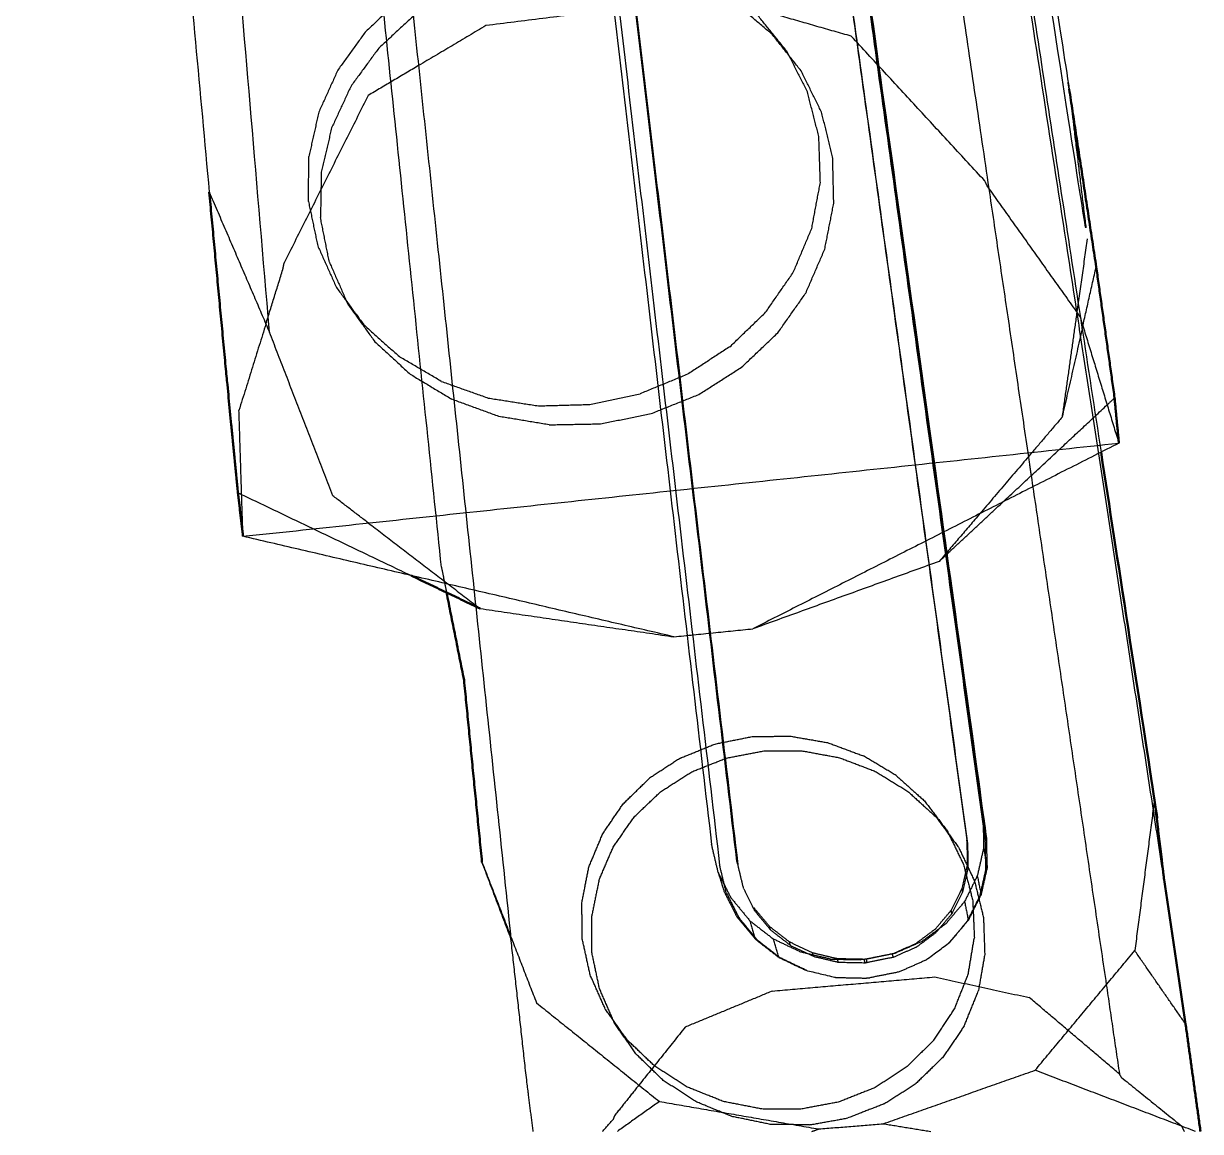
# Model space of a CAD drawing. Header units: centimetres. Extents: x 0 to 39.7, y 0 to 97.2.
# Drawn here: x 35.114 to 37.866, y 90.072 to 92.661 of the extents above; entities that cross this region are included whole.
import ezdxf

# ---------------------------------------------------------------- set-up
doc = ezdxf.new("R2010")
doc.units = ezdxf.units.CM
doc.layers.add('Make2D$Oculto$Curvas', color=7, linetype='Continuous', true_color=0x8c8c8c)
doc.layers.add('Make2D$Visible$Curvas', color=7, linetype='Continuous')
doc.layers.add('Make2D$Visible$CurvasDeSiluetaDeEscena', color=7, linetype='Continuous', lineweight=50)

msp = doc.modelspace()

# ---------------------------------------------------------------- linework, layer by layer
at = {"layer": 'Make2D$Oculto$Curvas', "color": 7, "lineweight": -3}
for points, weights, knots in [([(37.5773, 91.9877), (37.0868, 95.1818), (36.773, 97.2252)], [47.0069163384, 53.1911286048, 58.0792206566], [2.2594533, 2.2594533, 3, 3.2555604, 3.2555604]), ([(37.5593, 92.508), (37.6013, 92.1583), (37.4455, 93.1608)], [33.7382907436, 35.3971564159, 36.7464813436], [15.000084, 15.000084, 16, 16.263549, 16.263549]), ([(36.3058, 90.0719), (36.2905, 90.1928), (36.2537, 90.5229)], [45.2972177854, 45.4611804481, 45.9634915248], [0.513841, 0.513841, 1, 2, 2])]:
    msp.add_rational_spline(points, weights, degree=1, knots=knots, dxfattribs=at)
for points, weights in [([(35.686, 91.9766), (35.3873, 95.5035)], [36.5658134104, 41.9488862688]), ([(35.8339, 94.4857), (36.2537, 90.5229)], [53.2869715247, 45.9634915248]), ([(37.2943, 93.8674), (37.6338, 91.6596)], [48.511687907, 44.6591722325]), ([(36.0913, 91.3906), (35.8547, 93.6626)], [45.629082593, 49.664256528]), ([(36.9883, 93.4486), (36.9987, 93.3891), (37.3663, 90.7564), (37.3578, 90.8013)], [51.5018490554, 51.8687831501, 47.1115133895, 46.7445792948]), ([(36.9883, 93.4486), (37.3578, 90.8013)], [51.5018490554, 46.7445792948]), ([(36.9961, 93.3821), (37.3631, 90.7515)], [51.9110158643, 47.1544630984]), ([(36.4151, 93.3705), (36.723, 90.7424)], [51.984630229, 47.2273604684]), ([(36.9574, 93.3797), (37.3198, 90.7533)], [51.9109242328, 47.1617087577]), ([(36.9594, 93.3688), (37.3215, 90.7451)], [51.9788828276, 47.2296685898]), ([(36.4346, 93.3063), (36.7418, 90.6944)], [52.3875078851, 47.6309551191]), ([(36.782, 90.7038), (36.4712, 93.314)], [47.5740250315, 52.3232405066]), ([(36.4738, 93.3033), (36.7844, 90.6958)], [52.3911991014, 47.6419848636]), ([(37.2465, 93.1208), (37.3713, 92.2755)], [50.4871133654, 48.9173792256]), ([(35.9938, 92.7176), (35.9128, 92.6411)], [35.4137918669, 35.3781542953]), ([(36.8643, 92.6366), (36.7793, 92.7078)], [34.6826799856, 34.8291444925]), ([(36.0266, 92.6798), (35.9447, 92.6038)], [35.3424520807, 35.3081462622]), ([(36.8982, 92.5974), (36.8297, 92.682)], [34.6116167458, 34.7619012326]), ([(35.9128, 92.6411), (35.8488, 92.5523)], [35.3781542953, 35.3146911876]), ([(36.9322, 92.551), (36.8643, 92.6366)], [34.5323391376, 34.6826799856]), ([(35.9447, 92.6038), (35.8798, 92.5153)], [35.3081462622, 35.2459330437]), ([(36.8982, 92.5974), (36.947, 92.5013)], [34.6116167458, 34.4629562827]), ([(35.8488, 92.5523), (35.8044, 92.4543)], [35.3146911876, 35.2258398125]), ([(36.9802, 92.4541), (36.9322, 92.551)], [34.3838985574, 34.5323391376]), ([(35.8798, 92.5153), (35.8344, 92.4174)], [35.2459330437, 35.1581845631]), ([(36.9738, 92.3974), (36.947, 92.5013)], [34.3216410989, 34.4629562827]), ([(35.8044, 92.4543), (35.7812, 92.3508)], [35.2258398125, 35.1150170925]), ([(37.0061, 92.3496), (36.9802, 92.4541)], [34.243062246, 34.3838985574]), ([(35.8344, 92.4174), (35.8102, 92.3137)], [35.1581845631, 35.0482940458]), ([(36.9773, 92.2898), (36.9738, 92.3974)], [34.1931056044, 34.3216410989]), ([(35.7803, 92.2454), (35.7812, 92.3508)], [34.9864756858, 35.1150170925]), ([(37.0087, 92.2414), (37.0061, 92.3496)], [34.1152410609, 34.243062246]), ([(35.8102, 92.3137), (35.8084, 92.2079)], [35.0482940458, 34.920475841]), ([(36.9572, 92.1825), (36.9773, 92.2898)], [34.0822799042, 34.1931056044]), ([(35.5483, 92.2673), (35.6891, 91.9401)], [34.8625626677, 36.5172823907]), ([(37.3713, 92.2755), (37.4638, 91.6489)], [48.9173792256, 47.8152192208]), ([(35.7803, 92.2454), (35.8019, 92.142)], [34.9864756858, 34.8451634823]), ([(36.9876, 92.134), (37.0087, 92.2414)], [34.0053476116, 34.1152410609]), ([(35.8292, 92.1039), (35.8084, 92.2079)], [34.7796365493, 34.920475841]), ([(36.9141, 92.0801), (36.9572, 92.1825)], [33.9934285774, 34.0822799042]), ([(37.6013, 92.1583), (37.5773, 91.9877)], [35.3971564159, 35.2124647896]), ([(35.8019, 92.142), (35.8456, 92.0447)], [34.8451634823, 34.6965029709]), ([(36.9433, 92.0315), (36.9876, 92.134)], [33.9176079752, 34.0053476116]), ([(35.8292, 92.1039), (35.8721, 92.0058)], [34.7796365493, 34.6311930371]), ([(37.5895, 91.9477), (37.6224, 92.0927)], [33.9042182707, 33.2068913205]), ([(36.8494, 91.9866), (36.9141, 92.0801)], [33.9299595092, 33.9934285774]), ([(35.8456, 92.0447), (35.91, 91.9571)], [34.6965029709, 34.5462155521]), ([(35.8721, 92.0058), (35.9358, 91.9174)], [34.6311930371, 34.4808551211]), ([(36.8776, 91.9383), (36.9433, 92.0315)], [33.8553858643, 33.9176079752]), ([(36.7658, 91.906), (36.8494, 91.9866)], [33.8943249178, 33.9299595092]), ([(37.5771, 91.9866), (37.5426, 91.7413)], [35.211278991, 34.9491608236]), ([(37.7812, 90.6602), (37.5776, 91.986)], [44.8402545274, 47.0040021545]), ([(35.6891, 91.9401), (35.686, 91.9765)], [36.5172823907, 36.5656738427]), ([(35.91, 91.9571), (35.9928, 91.8829)], [34.5462155521, 34.4000716332]), ([(35.837, 91.5579), (35.6891, 91.9401)], [35.9332651767, 36.5172823907]), ([(36.7931, 91.8581), (36.8776, 91.9383)], [33.8210800458, 33.8553858643]), ([(37.5895, 91.9477), (37.5426, 91.7413)], [33.9042182707, 34.9491608236]), ([(35.9358, 91.9174), (36.018, 91.8421)], [34.4808551211, 34.3343906143]), ([(36.7658, 91.906), (36.6665, 91.8416)], [33.8943249178, 33.8878861833]), ([(36.0909, 91.825), (35.9928, 91.8829)], [34.2636888898, 34.4000716332]), ([(36.018, 91.8421), (36.1159, 91.7831)], [34.3343906143, 34.1974294022]), ([(36.6665, 91.8416), (36.5557, 91.796)], [33.8878861833, 33.9108887528]), ([(36.693, 91.7944), (36.7931, 91.8581)], [33.8160134464, 33.8210800458]), ([(36.0909, 91.825), (36.2008, 91.7861)], [34.2636888898, 34.1423065889]), ([(36.2008, 91.7861), (36.318, 91.7678)], [34.1423065889, 34.0405903894]), ([(36.4379, 91.7711), (36.5557, 91.796)], [33.9624487737, 33.9108887528]), ([(36.5815, 91.7497), (36.693, 91.7944)], [33.8403690733, 33.8160134464]), ([(37.6654, 91.7863), (37.648, 91.7701)], [32.7875378044, 32.8666851952]), ([(36.2256, 91.743), (36.1159, 91.7831)], [34.0752467556, 34.1974294022]), ([(36.318, 91.7678), (36.4379, 91.7711)], [34.0405903894, 33.9624487737]), ([(37.5361, 91.6659), (37.648, 91.7701)], [33.3839329953, 32.8666851952]), ([(36.3429, 91.7236), (36.2256, 91.743)], [33.9725263111, 34.0752467556]), ([(36.4632, 91.7258), (36.5815, 91.7497)], [33.8932185151, 33.8403690733]), ([(37.5426, 91.7413), (37.4725, 91.6591)], [34.9491608236, 34.9021711074]), ([(36.3429, 91.7236), (36.4632, 91.7258)], [33.9725263111, 33.8932185151]), ([(37.4638, 91.6489), (37.4703, 91.6046)], [47.8151526079, 47.7391847398]), ([(37.4703, 91.6046), (37.646, 90.4147)], [47.7391847398, 45.7834351655]), ([(35.6154, 91.5648), (35.624, 91.5607)], [33.9011275167, 33.9227582034]), ([(35.624, 91.5607), (36.0202, 91.3713)], [33.9227582034, 34.9380740642]), ([(35.9204, 91.494), (35.837, 91.5579)], [35.7951625313, 35.9332651767]), ([(37.2552, 91.4043), (37.4046, 91.5434)], [34.7572343264, 34.0131208157]), ([(37.3504, 91.5159), (37.2552, 91.4043)], [34.8205900922, 34.7572343264]), ([(35.9204, 91.494), (36.1817, 91.2941)], [35.7951625313, 35.3697069208]), ([(36.0913, 91.3906), (36.1031, 91.3317)], [45.629082593, 45.528025426]), ([(36.7311, 90.9775), (36.8176, 90.9948)], [46.4098654308, 46.3583024297]), ([(36.8176, 90.9948), (36.9064, 90.9959)], [46.3583024297, 46.280160814]), ([(36.9064, 90.9959), (36.9944, 90.9807)], [46.280160814, 46.1784505268]), ([(36.6501, 90.9446), (36.7311, 90.9775)], [46.4328650202, 46.4098654308]), ([(36.758, 90.9447), (36.8448, 90.9613)], [46.3358033842, 46.2829539424]), ([(36.8448, 90.9613), (36.9339, 90.9616)], [46.2829539424, 46.2036461464]), ([(36.9339, 90.9616), (37.0219, 90.9455)], [46.2036461464, 46.1009227699]), ([(36.9944, 90.9807), (37.0782, 90.9496)], [46.1784505268, 46.0570652939]), ([(36.6501, 90.9446), (36.5777, 90.8975)], [46.4328650202, 46.4264262856]), ([(36.6766, 90.9125), (36.758, 90.9447)], [46.3601560791, 46.3358033842]), ([(37.0219, 90.9455), (37.1057, 90.9136)], [46.1009227699, 45.9787342111]), ([(37.1547, 90.9037), (37.0782, 90.9496)], [45.9206825022, 46.0570652939]), ([(36.6036, 90.8659), (36.6766, 90.9125)], [46.3550864994, 46.3601560791]), ([(37.1057, 90.9136), (37.1819, 90.8668)], [45.9787342111, 45.8417789112]), ([(36.5163, 90.8377), (36.5777, 90.8975)], [46.390788714, 46.4264262856]), ([(37.1547, 90.9037), (37.2208, 90.8445)], [45.9206825022, 45.7745356513]), ([(36.5416, 90.8066), (36.6036, 90.8659)], [46.3207806809, 46.3550864994]), ([(37.1819, 90.8668), (37.2477, 90.8069)], [45.8417789112, 45.6953144043]), ([(36.4684, 90.7676), (36.5163, 90.8377)], [46.3273256063, 46.390788714]), ([(37.2208, 90.8445), (37.2741, 90.7743)], [45.7745356513, 45.6242511645]), ([(36.493, 90.7367), (36.5416, 90.8066)], [46.2585674625, 46.3207806809]), ([(37.2477, 90.8069), (37.3005, 90.736)], [45.6953144043, 45.5449735564]), ([(37.3578, 90.8013), (37.3591, 90.7345)], [46.7445792948, 46.6431034349]), ([(36.4358, 90.6896), (36.4684, 90.7676)], [46.2384742312, 46.3273256063]), ([(37.2741, 90.7743), (37.3122, 90.6955)], [45.6242511645, 45.4755907014]), ([(36.7384, 90.6777), (36.723, 90.7424)], [47.1139806643, 47.2273604684]), ([(37.3198, 90.7533), (37.3209, 90.6945)], [47.1617087577, 47.0715835136]), ([(37.3215, 90.7451), (37.3198, 90.7533)], [47.2296685898, 47.1617087577]), ([(37.3215, 90.7451), (37.3225, 90.6863)], [47.2296685898, 47.1395433457]), ([(37.3631, 90.7515), (37.3663, 90.7564)], [47.1544630984, 47.1115133895]), ([(37.3643, 90.6859), (37.3631, 90.7515)], [47.0540633856, 47.1544630984]), ([(37.3676, 90.6901), (37.3663, 90.7564)], [47.0100375296, 47.1115133895]), ([(36.4595, 90.6588), (36.493, 90.7367)], [46.1708189819, 46.2585674625]), ([(37.3005, 90.736), (37.338, 90.6566)], [45.5449735564, 45.3965329761]), ([(37.3591, 90.7345), (37.3444, 90.6694)], [46.6431034349, 46.5586324608]), ([(37.3591, 90.7345), (37.3676, 90.6901)], [46.6431034349, 47.0100375296]), ([(36.2537, 90.5229), (36.186, 90.7016)], [45.9634915248, 44.51199122]), ([(36.4196, 90.6065), (36.4358, 90.6896)], [46.1276515113, 46.2384742312]), ([(36.7571, 90.6307), (36.7418, 90.6944)], [47.5186895781, 47.6309551191]), ([(36.7844, 90.6958), (36.782, 90.7038)], [47.6419848636, 47.5740250315]), ([(36.7981, 90.6387), (36.7844, 90.6958)], [47.5412838739, 47.6419848636]), ([(37.3209, 90.6945), (37.3085, 90.6395)], [47.0715835136, 46.999717344]), ([(37.3225, 90.6863), (37.3101, 90.6315)], [47.1395433457, 47.0676771762]), ([(37.3122, 90.6955), (37.3337, 90.6113)], [45.4755907014, 45.3342755176]), ([(37.3225, 90.6863), (37.3209, 90.6945)], [47.1395433457, 47.0715835136]), ([(37.3643, 90.6859), (37.35, 90.6222)], [47.0540633856, 46.9707258663]), ([(37.3676, 90.6901), (37.3531, 90.6255)], [47.0100375296, 46.9255665555]), ([(37.3676, 90.6901), (37.3643, 90.6859)], [47.0100375296, 47.0540633856]), ([(36.4595, 90.6588), (36.4426, 90.5757)], [46.1708189819, 46.0609284645]), ([(36.7688, 90.6173), (36.7384, 90.6777)], [46.9943783944, 47.1139806643]), ([(36.7384, 90.6777), (36.7517, 90.6341), (36.7818, 90.5741), (36.8253, 90.5214)], [47.1139806643, 47.480914759, 47.3613124891, 47.2414813089]), ([(37.3444, 90.6694), (37.3145, 90.6093)], [46.5586324608, 46.4953860641]), ([(37.338, 90.6566), (37.3588, 90.572)], [45.3965329761, 45.2556966165]), ([(37.3444, 90.6694), (37.3531, 90.6255)], [46.5586324608, 46.9255665555]), ([(36.7571, 90.6307), (36.7868, 90.5716)], [47.5186895781, 47.4006986801]), ([(36.7981, 90.6387), (36.8238, 90.5877)], [47.5412838739, 47.4395376313]), ([(37.3085, 90.6395), (37.2832, 90.5889)], [46.999717344, 46.9459190596]), ([(37.3101, 90.6315), (37.2849, 90.5809)], [47.0676771762, 47.0138788917]), ([(37.3101, 90.6315), (37.3085, 90.6395)], [47.0676771762, 46.999717344]), ([(36.4207, 90.5214), (36.4196, 90.6065)], [45.9991101046, 46.1276515113]), ([(36.7688, 90.6173), (36.8125, 90.5643)], [46.9943783944, 46.8745472142]), ([(37.3145, 90.6093), (37.2708, 90.5574)], [46.4953860641, 46.4565465106]), ([(37.3145, 90.6093), (37.3234, 90.5658)], [46.4953860641, 46.8623201588]), ([(37.35, 90.6222), (37.3207, 90.5633)], [46.9707258663, 46.9083380304]), ([(37.3531, 90.6255), (37.3234, 90.5658)], [46.9255665555, 46.8623201588]), ([(37.3337, 90.6113), (37.3374, 90.5248)], [45.3342755176, 45.2057400231]), ([(37.3531, 90.6255), (37.35, 90.6222)], [46.9255665555, 46.9707258663]), ([(36.443, 90.4904), (36.4426, 90.5757)], [45.9331072795, 46.0609284645]), ([(36.7818, 90.5741), (36.7868, 90.5716)], [47.3613124891, 47.4006986801]), ([(36.8585, 90.5509), (36.8214, 90.5956)], [47.2696389084, 47.3715777992]), ([(36.8238, 90.5877), (36.8214, 90.5956)], [47.4395376313, 47.3715777992]), ([(36.8238, 90.5877), (36.8608, 90.543)], [47.4395376313, 47.3375987406]), ([(37.2464, 90.5451), (37.2832, 90.5889)], [46.9128789885, 46.9459190596]), ([(37.2849, 90.5809), (37.2481, 90.5371)], [47.0138788917, 46.9808388206]), ([(37.2849, 90.5809), (37.2832, 90.5889)], [47.0138788917, 46.9459190596]), ([(36.7868, 90.5716), (36.8296, 90.5197)], [47.4006986801, 47.2824883822]), ([(36.8125, 90.5643), (36.8677, 90.5215)], [46.8745472142, 46.7605046391]), ([(36.8125, 90.5643), (36.8253, 90.5214)], [46.8745472142, 47.2414813089]), ([(36.9051, 90.5148), (36.8585, 90.5509)], [47.1726283308, 47.2696389084]), ([(36.8608, 90.543), (36.8585, 90.5509)], [47.3375987406, 47.2696389084]), ([(37.2708, 90.5574), (37.2155, 90.5162)], [46.4565465106, 46.4440581454]), ([(37.3207, 90.5633), (37.278, 90.5125)], [46.9083380304, 46.8700253746]), ([(37.3234, 90.5658), (37.28, 90.5141)], [46.8623201588, 46.8234806053]), ([(37.3234, 90.5658), (37.3207, 90.5633)], [46.8623201588, 46.9083380304]), ([(37.3588, 90.572), (37.3617, 90.4852)], [45.2556966165, 45.1278754797]), ([(36.4391, 90.4376), (36.4207, 90.5214)], [45.857797901, 45.9991101046]), ([(36.8253, 90.5214), (36.88, 90.4789)], [47.2414813089, 47.1274387338]), ([(36.8253, 90.5214), (36.8296, 90.5197)], [47.2414813089, 47.2824883822]), ([(36.8296, 90.5197), (36.8836, 90.4777)], [47.2824883822, 47.1699842469]), ([(36.8608, 90.543), (36.9073, 90.5069)], [47.3375987406, 47.2405881629]), ([(36.88, 90.4789), (36.8677, 90.5215)], [47.1274387338, 46.7605046391]), ([(36.9315, 90.4911), (36.8677, 90.5215)], [46.6579597101, 46.7605046391]), ([(37.2464, 90.5451), (37.1998, 90.5104)], [46.9128789885, 46.9022564668]), ([(37.2016, 90.5025), (37.2481, 90.5371)], [46.970216299, 46.9808388206]), ([(37.3231, 90.4394), (37.3374, 90.5248)], [45.094914323, 45.2057400231]), ([(36.9589, 90.4892), (36.9051, 90.5148)], [47.0853924927, 47.1726283308]), ([(36.9073, 90.5069), (36.9051, 90.5148)], [47.2405881629, 47.1726283308]), ([(36.9073, 90.5069), (36.9611, 90.4813)], [47.2405881629, 47.1533523248]), ([(37.1998, 90.5104), (37.1459, 90.4867)], [46.9022564668, 46.9145809125]), ([(37.2016, 90.5025), (37.1478, 90.4788)], [46.970216299, 46.9825407447]), ([(37.2155, 90.5162), (37.1515, 90.4881)], [46.4440581454, 46.4585481729]), ([(37.2239, 90.4722), (37.2252, 90.4733), (37.28, 90.5141)], [46.8577049403, 46.8109922401, 46.8234806053]), ([(36.4607, 90.4062), (36.443, 90.4904)], [45.7922709681, 45.9331072795]), ([(36.88, 90.4789), (36.8836, 90.4777)], [47.1274387338, 47.1699842469]), ([(36.88, 90.4789), (36.9434, 90.4486)], [47.1274387338, 47.0248938048]), ([(36.946, 90.4479), (36.8836, 90.4777)], [47.0688240313, 47.1699842469]), ([(37.0007, 90.4748), (36.9315, 90.4911)], [46.5720637167, 46.6579597101]), ([(37.0173, 90.4754), (36.9589, 90.4892)], [47.0123164001, 47.0853924927]), ([(36.9611, 90.4813), (36.9589, 90.4892)], [47.1533523248, 47.0853924927]), ([(36.9611, 90.4813), (37.0194, 90.4675)], [47.1533523248, 47.0802762322]), ([(37.0007, 90.4748), (37.0718, 90.4734)], [46.5720637167, 46.507114537]), ([(37.0799, 90.4742), (37.0173, 90.4754)], [46.9546252983, 47.0123164001]), ([(37.0194, 90.4675), (37.0173, 90.4754)], [47.0802762322, 47.0123164001]), ([(37.0194, 90.4675), (37.0818, 90.4663)], [47.0802762322, 47.0225851304]), ([(37.0822, 90.4743), (37.0718, 90.4734)], [46.499289013, 46.507114537]), ([(37.0818, 90.4663), (37.0799, 90.4742)], [47.0225851304, 46.9546252983]), ([(37.0818, 90.4663), (37.0869, 90.4668)], [47.0225851304, 47.0187266106]), ([(37.1515, 90.4881), (37.0822, 90.4743)], [46.4585481729, 46.499289013]), ([(37.0849, 90.4746), (37.0822, 90.4744)], [46.9507667784, 46.9528669615]), ([(37.1459, 90.4867), (37.0849, 90.4746)], [46.9145809125, 46.9507667784]), ([(37.0869, 90.4668), (37.0849, 90.4746)], [47.0187266106, 46.9507667784]), ([(37.1478, 90.4788), (37.0869, 90.4668)], [46.9825407447, 47.0187266106]), ([(37.1478, 90.4788), (37.1459, 90.4867)], [46.9825407447, 46.9145809125]), ([(37.2239, 90.4722), (37.1614, 90.4447)], [46.8577049403, 46.8719945089]), ([(37.3617, 90.4852), (37.3466, 90.3997)], [45.1278754797, 45.0179820303]), ([(36.4744, 90.3581), (36.4391, 90.4376)], [45.7091373897, 45.857797901]), ([(36.9434, 90.4486), (37.012, 90.4323), (37.0137, 90.4318)], [47.0248938048, 46.9389978114, 46.9840821657]), ([(37.1614, 90.4447), (37.0933, 90.4312)], [46.8719945089, 46.9122405149]), ([(37.2912, 90.3586), (37.3231, 90.4394)], [45.0060629961, 45.094914323]), ([(36.8651, 90.4001), (37.2447, 90.4331)], [46.9371816761, 46.6497336733]), ([(37.0137, 90.4318), (37.0835, 90.4304)], [46.9840821657, 46.9197083341]), ([(37.0835, 90.4304), (37.0933, 90.4312)], [46.9197083341, 46.9122405149]), ([(37.2447, 90.4331), (37.466, 90.3848)], [46.6497336733, 46.2569696336]), ([(37.646, 90.4147), (37.6767, 90.2062)], [45.7834351655, 45.4571151711]), ([(36.4954, 90.3263), (36.4607, 90.4062)], [45.6438274558, 45.7922709681]), ([(36.8651, 90.4001), (36.6612, 90.3157)], [46.9371816761, 46.8632908995]), ([(37.3139, 90.319), (37.3466, 90.3997)], [44.930242394, 45.0179820303]), ([(37.6767, 90.2062), (37.466, 90.3848)], [45.4571151711, 46.2569696336]), ([(36.5253, 90.2862), (36.4744, 90.3581)], [45.5588499709, 45.7091373897]), ([(37.2429, 90.2856), (37.2912, 90.3586)], [44.942593928, 45.0060629961]), ([(36.5457, 90.2537), (36.4954, 90.3263)], [45.4934895399, 45.6438274558]), ([(36.6612, 90.3157), (36.5531, 90.1803)], [46.8632908995, 46.5159284544]), ([(37.3139, 90.319), (37.2649, 90.2463)], [44.930242394, 44.8680202831]), ([(36.5899, 90.2246), (36.5253, 90.2862)], [45.412706052, 45.5588499709]), ([(37.2429, 90.2856), (37.1801, 90.2234)], [44.942593928, 44.9069593365]), ([(36.6099, 90.1913), (36.5457, 90.2537)], [45.347025033, 45.4934895399]), ([(37.2649, 90.2463), (37.2014, 90.1845)], [44.8680202831, 44.8337144646]), ([(36.666, 90.1758), (36.5899, 90.2246)], [45.2763233085, 45.412706052]), ([(37.1801, 90.2234), (37.1053, 90.1745)], [44.9069593365, 44.900520602]), ([(36.6858, 90.1417), (36.6099, 90.1913)], [45.2100638209, 45.347025033]), ([(37.6814, 90.1983), (37.6767, 90.2062)], [45.4271558119, 45.4571151711]), ([(37.6814, 90.1983), (37.8223, 90.0846)], [45.4271558119, 44.6289702938]), ([(36.5531, 90.1803), (36.4958, 90.1085)], [46.5157666161, 46.3338722875]), ([(36.7506, 90.1419), (36.666, 90.1758)], [45.1549410077, 45.2763233085]), ([(37.1053, 90.1745), (37.0214, 90.141)], [44.900520602, 44.9235231716]), ([(37.1259, 90.1362), (37.2014, 90.1845)], [44.8286478651, 44.8337144646]), ([(36.7702, 90.107), (36.6858, 90.1417)], [45.0878811743, 45.2100638209]), ([(36.8404, 90.1244), (36.7506, 90.1419)], [45.0532248081, 45.1549410077]), ([(37.0214, 90.141), (36.9319, 90.1241)], [44.9235231716, 44.9750831924]), ([(37.1259, 90.1362), (37.0416, 90.1034)], [44.8286478651, 44.853003492]), ([(36.4958, 90.1085), (36.4927, 90.1002)], [46.3338722875, 46.3090211162]), ([(36.8601, 90.0885), (36.7702, 90.107)], [44.9851607298, 45.0878811743]), ([(36.9319, 90.1241), (36.8404, 90.1244)], [44.9750831924, 45.0532248081]), ([(36.4675, 90.0719), (36.4927, 90.1002)], [46.1746160117, 46.3090211162]), ([(36.9517, 90.0873), (36.8601, 90.0885)], [44.9058529338, 44.9851607298]), ([(36.9517, 90.0873), (37.0416, 90.1034)], [44.9058529338, 44.853003492]), ([(37.8223, 90.0846), (37.8282, 90.0719)], [44.6289702938, 44.5532355249])]:
    msp.add_rational_spline(points, weights, degree=1, dxfattribs=at)
at = {"layer": 'Make2D$Visible$Curvas', "color": 7, "lineweight": -3}
msp.add_rational_spline([(36.8241, 97.2252), (37.5593, 92.5081), (37.5593, 92.508)], [40.8954336972, 33.7381515415, 33.7382907436], degree=1, knots=[14.1429302, 14.1429302, 15, 15.0000839, 15.0000839], dxfattribs=at)
for points, weights in [([(35.114, 96.9873), (35.5483, 92.2673)], [42.2318377128, 34.8625626677]), ([(36.7301, 92.7233), (36.1951, 92.6565)], [32.736410686, 33.0238586888]), ([(37.0497, 92.6318), (36.7301, 92.7233)], [32.5576364732, 32.736410686]), ([(36.1951, 92.6565), (36.0376, 92.563)], [33.0238586888, 33.1039669944]), ([(37.3619, 92.2936), (37.0497, 92.6318)], [32.367178434, 32.5576364732]), ([(36.0376, 92.563), (35.9199, 92.4932)], [33.1039669944, 33.1640853409]), ([(35.9199, 92.4932), (35.7236, 92.1025)], [33.1640853409, 33.244236046]), ([(37.3689, 92.2789), (37.3619, 92.2936)], [32.3623990068, 32.367178434]), ([(37.3689, 92.2789), (37.5847, 91.9759)], [32.3623990068, 32.4510612103]), ([(35.7204, 92.0868), (35.7236, 92.1025)], [33.2448243244, 33.244236046]), ([(35.6808, 91.9595), (35.7204, 92.0868)], [33.3462145757, 33.2448243244]), ([(37.5773, 91.9877), (37.5771, 91.9866)], [35.2124647896, 35.211278991]), ([(37.5776, 91.986), (37.5773, 91.9877)], [47.0040021545, 47.0069163384]), ([(35.6808, 91.9595), (35.6178, 91.7573)], [33.3462145757, 33.5085413928]), ([(35.686, 91.9765), (35.686, 91.9766)], [36.5656738427, 36.5658134104]), ([(37.5847, 91.9759), (37.6754, 91.6807)], [32.4510612103, 32.5924240777]), ([(35.6272, 91.4629), (35.6178, 91.7573)], [33.6983122314, 33.5085413928]), ([(35.6272, 91.4629), (37.6754, 91.6807)], [33.6983122314, 32.5924240777]), ([(37.6754, 91.6807), (36.8194, 91.2467)], [32.5924240777, 34.8728028059]), ([(37.4725, 91.6591), (37.3504, 91.5159)], [34.9021711074, 34.8205900922]), ([(37.4046, 91.5434), (37.5361, 91.6659)], [34.0131208157, 33.3839329953]), ([(37.4638, 91.6489), (37.4638, 91.6489)], [47.8152192208, 47.8151526079]), ([(36.6349, 91.2281), (35.6272, 91.4629)], [34.9776132238, 33.6983122314]), ([(37.2552, 91.4043), (36.8194, 91.2467)], [34.7572343264, 34.8728028059]), ([(36.1817, 91.2941), (36.6349, 91.2281)], [35.3697069208, 34.9776132238]), ([(36.6349, 91.2281), (36.8194, 91.2467)], [34.9776132238, 34.8728028059]), ([(37.7587, 90.8476), (37.7126, 90.4946)], [43.3918652452, 42.9438696529]), ([(36.186, 90.7016), (36.2531, 90.5283)], [44.51199122, 44.2025252449]), ([(36.2531, 90.5283), (36.3135, 90.3725)], [44.2025252449, 43.927974006]), ([(37.4796, 90.215), (37.7126, 90.4946)], [42.7519431557, 42.9438696529]), ([(37.8315, 90.3228), (37.7126, 90.4946)], [44.3413829992, 42.9438696529]), ([(36.3135, 90.3725), (36.6008, 90.142)], [43.927974006, 43.3644157501]), ([(37.1245, 90.09), (37.4796, 90.215)], [42.8675116352, 42.7519431557]), ([(37.8543, 90.0719), (37.4796, 90.215)], [43.9684770957, 42.7519431557]), ([(36.6008, 90.142), (36.5026, 90.0719)], [43.3644157501, 43.968479228]), ([(36.6008, 90.142), (36.9736, 90.0777)], [43.3644157501, 42.9723220532]), ([(36.9736, 90.0777), (37.1245, 90.09)], [42.9723220532, 42.8675116352]), ([(37.1245, 90.09), (37.2355, 90.0719)], [42.8675116352, 43.0219673667]), ([(36.9577, 90.0719), (36.9736, 90.0777)], [43.0219677956, 42.9723220532])]:
    msp.add_rational_spline(points, weights, degree=1, dxfattribs=at)
at = {"layer": 'Make2D$Visible$Curvas', "color": 7}
for points, weights in [([(37.5593, 92.5081), (37.6224, 92.0927)], [33.7381515415, 33.2068913205]), ([(35.6154, 91.5648), (35.5862, 91.8626), (35.5483, 92.2673)], [33.9011275167, 34.3272732218, 34.8625626677]), ([(37.6654, 91.7863), (37.6224, 92.0927)], [32.7875378044, 33.2068913205]), ([(37.6754, 91.6807), (37.6654, 91.7863)], [32.5924240777, 32.7875378044]), ([(35.6154, 91.5648), (35.6272, 91.4629)], [33.9011275167, 33.6983122314]), ([(36.0202, 91.3713), (36.1817, 91.2941)], [34.9380740642, 35.3697069208]), ([(36.1031, 91.3317), (36.1441, 91.127)], [45.528025426, 45.1803820558]), ([(36.1441, 91.127), (36.186, 90.7016)], [45.1803820558, 44.51199122]), ([(37.7812, 90.6602), (37.8315, 90.3228)], [44.8402545274, 44.3413829992]), ([(37.8662, 90.0719), (37.8315, 90.3228)], [44.0166425568, 44.3413829992])]:
    msp.add_rational_spline(points, weights, degree=1, dxfattribs=at)
msp.add_rational_spline([(37.6338, 91.6596), (37.7587, 90.8476), (37.7812, 90.6602)], [44.6591722325, 43.3918652452, 44.8402545274], degree=1, knots=[0.752471, 0.752471, 1, 2, 2], dxfattribs=at)
at = {"layer": 'Make2D$Visible$CurvasDeSiluetaDeEscena', "color": 7}
for points, weights in [([(37.5593, 92.5081), (37.6224, 92.0927)], [33.7381515415, 33.2068913205]), ([(35.6154, 91.5648), (35.5862, 91.8626), (35.5483, 92.2673)], [33.9011275167, 34.3272732218, 34.8625626677]), ([(37.6654, 91.7863), (37.6224, 92.0927)], [32.7875378044, 33.2068913205]), ([(37.6754, 91.6807), (37.6654, 91.7863)], [32.5924240777, 32.7875378044]), ([(35.6154, 91.5648), (35.6272, 91.4629)], [33.9011275167, 33.6983122314]), ([(36.0202, 91.3713), (36.1817, 91.2941)], [34.9380740642, 35.3697069208]), ([(36.1031, 91.3317), (36.1441, 91.127)], [45.528025426, 45.1803820558]), ([(36.1441, 91.127), (36.186, 90.7016)], [45.1803820558, 44.51199122]), ([(37.7812, 90.6602), (37.8315, 90.3228)], [44.8402545274, 44.3413829992]), ([(37.8662, 90.0719), (37.8315, 90.3228)], [44.0166425568, 44.3413829992])]:
    msp.add_rational_spline(points, weights, degree=1, dxfattribs=at)
msp.add_rational_spline([(37.6338, 91.6596), (37.7587, 90.8476), (37.7812, 90.6602)], [44.6591722325, 43.3918652452, 44.8402545274], degree=1, knots=[0.752471, 0.752471, 1, 2, 2], dxfattribs=at)

doc.saveas('drawing.dxf')
